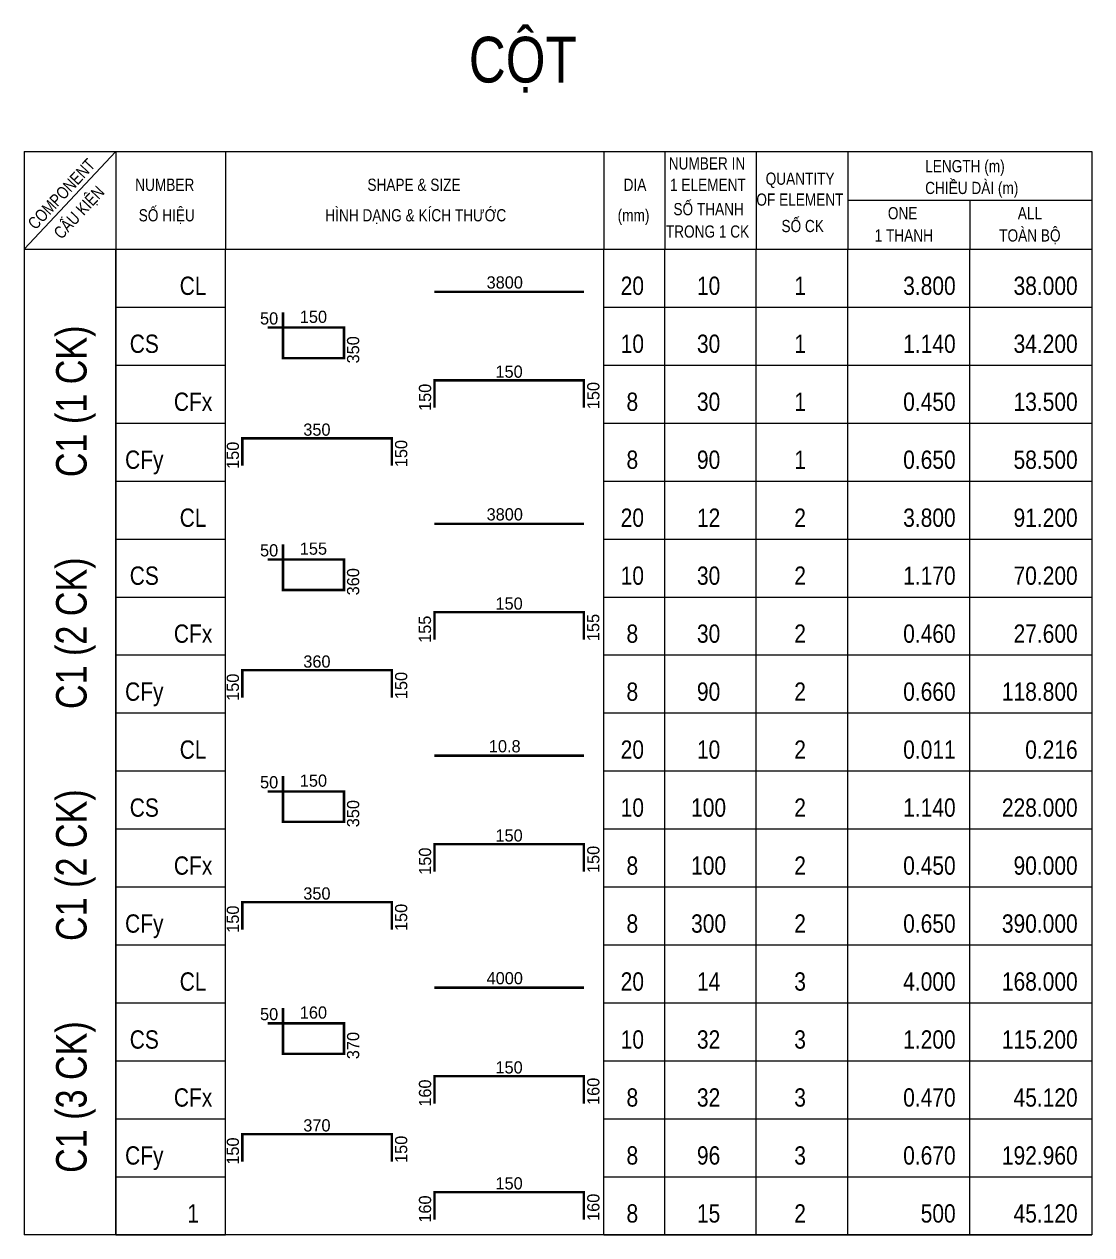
# Model space of a CAD drawing. Header units: millimetres. Extents: x 925681 to 1410834, y 71669 to 296428.
# Drawn here: x 1185683 to 1203183, y 234641 to 254477 of the extents above; entities that cross this region are included whole.
import ezdxf
from ezdxf.enums import TextEntityAlignment as Align

# ---------------------------------------------------------------- set-up
doc = ezdxf.new("R2010")
doc.units = ezdxf.units.MM
doc.header["$LTSCALE"] = 100
for name, color, linetype, lineweight in [('Ap0001_Statistic', 161, 'Continuous', 15), ('Ap0203_T', 243, 'Continuous', 35), ('Ap0310_PSS', 130, 'Continuous', 18), ('Ap0311_H', 8, 'Continuous', 15), ('Ap0314_Kh', 253, 'Continuous', 15), ('Ap0315_FL', 145, 'Continuous', 13)]:
    doc.layers.add(name, color=color, linetype=linetype, lineweight=lineweight)
doc.layers.add('THONGKE', color=161, linetype='Continuous')
doc.styles.add('Ap_Vni-helve', font='', dxfattribs={"width": 0.8, "height": 1})
doc.styles.add('RomanS', font='1.shx')
doc.styles.add('VN', font='')
doc.styles.get('Ap_Vni-helve').set_extended_font_data('VNI-Helve')
doc.styles.get('VN').set_extended_font_data('VNI-Helve-Condense')

# ---------------------------------------------------------------- blocks, each defined once
blk = doc.blocks.new('TENCOT')
at = {"layer": 'THONGKE', "color": 2, "style": 'Ap_Vni-helve', "width": 0.8, "flags": 8}
blk.add_attdef('TEXTCOLUMN', text='', height=500, rotation=90, dxfattribs=at).set_placement((4465, -1423), align=Align.CENTER)
blk = doc.blocks.new('*U974')
at = {"const_width": 40}
blk.add_lwpolyline([(6725, -700), (9175, -700)], dxfattribs=at)
at = {"layer": 'Ap0310_PSS'}
for p, q in [((0, 0), (0, -950)), ((1500, -950), (1500, 0)), ((1500, 0), (1500, -950)), ((3300, -950), (3300, 0)), ((9500, -950), (9500, 0)), ((10500, -950), (10500, 0)), ((12000, -950), (12000, 0)), ((13500, -950), (13500, 0)), ((15500, -950), (15500, 0)), ((17500, 0), (17500, -950))]:
    blk.add_line(p, q, dxfattribs=at)
at = {"layer": 'Ap0311_H'}
for p, q in [((1500, -950), (3300, -950)), ((9500, -950), (17500, -950))]:
    blk.add_line(p, q, dxfattribs=at)
at = {"style": 'VN'}
blk.add_attdef('SHT', text='', height=300, dxfattribs=at).set_placement((2768, -750), align=Align.CENTER)
at = {"style": 'RomanS', "flags": 8}
blk.add_attdef('D1', text='', height=200, rotation=360, dxfattribs=at).set_placement((7877, -545), align=Align.MIDDLE)
at = {"style": 'VN', "flags": 8}
for tag, p in [('PHI', (9968, -750)), ('SOTHANH', (11218, -750)), ('TST', (12718, -750))]:
    blk.add_attdef(tag, text='', height=300, dxfattribs=at).set_placement(p, align=Align.CENTER)
for tag, p in [('L', (15268, -750)), ('LTONG', (17268, -750))]:
    blk.add_attdef(tag, text='', height=300, dxfattribs=at).set_placement(p, align=Align.RIGHT)
blk = doc.blocks.new('*U999')
at = {"const_width": 40}
blk.add_lwpolyline([(3993, -335), (5243, -335), (5243, -835), (4243, -835), (4243, -85)], dxfattribs=at)
at = {"layer": 'Ap0310_PSS'}
for p, q in [((0, 0), (0, -950)), ((1500, -950), (1500, 0)), ((1500, 0), (1500, -950)), ((3300, -950), (3300, 0)), ((9500, -950), (9500, 0)), ((10500, -950), (10500, 0)), ((12000, -950), (12000, 0)), ((13500, -950), (13500, 0)), ((15500, -950), (15500, 0)), ((17500, 0), (17500, -950))]:
    blk.add_line(p, q, dxfattribs=at)
at = {"layer": 'Ap0311_H'}
for p, q in [((1500, -950), (3300, -950)), ((9500, -950), (17500, -950))]:
    blk.add_line(p, q, dxfattribs=at)
at = {"style": 'RomanS'}
blk.add_attdef('M', text='', height=200, dxfattribs=at).set_placement((4163, -285), align=Align.RIGHT)
blk.add_attdef('D1', text='', height=200, dxfattribs=at).set_placement((4741, -158), align=Align.MIDDLE)
at = {"style": 'VN'}
blk.add_attdef('SHT', text='', height=300, dxfattribs=at).set_placement((1968, -750), align=Align.CENTER)
at = {"style": 'RomanS', "flags": 1}
blk.add_attdef('F2', text='', height=200, rotation=90, dxfattribs=at).set_placement((4099, -714), align=Align.MIDDLE)
at = {"style": 'RomanS'}
blk.add_attdef('D2', text='', height=200, rotation=90, dxfattribs=at).set_placement((5391, -700), align=Align.MIDDLE)
at = {"style": 'VN', "flags": 8}
for tag, p in [('PHI', (9968, -750)), ('SOTHANH', (11218, -750)), ('TST', (12718, -750))]:
    blk.add_attdef(tag, text='', height=300, dxfattribs=at).set_placement(p, align=Align.CENTER)
for tag, p in [('L', (15268, -750)), ('LTONG', (17268, -750))]:
    blk.add_attdef(tag, text='', height=300, dxfattribs=at).set_placement(p, align=Align.RIGHT)
blk = doc.blocks.new('*U988')
at = {"const_width": 40}
blk.add_lwpolyline([(9175, -700), (9175, -250), (6725, -250), (6725, -700)], dxfattribs=at)
at = {"layer": 'Ap0310_PSS'}
for p, q in [((0, 0), (0, -950)), ((1500, -950), (1500, 0)), ((1500, 0), (1500, -950)), ((3300, -950), (3300, 0)), ((9500, -950), (9500, 0)), ((10500, -950), (10500, 0)), ((12000, -950), (12000, 0)), ((13500, -950), (13500, 0)), ((15500, -950), (15500, 0)), ((17500, 0), (17500, -950))]:
    blk.add_line(p, q, dxfattribs=at)
at = {"layer": 'Ap0311_H'}
for p, q in [((1500, -950), (3300, -950)), ((9500, -950), (17500, -950))]:
    blk.add_line(p, q, dxfattribs=at)
at = {"style": 'RomanS'}
blk.add_attdef('D2', text='', height=200, dxfattribs=at).set_placement((7948, -107), align=Align.MIDDLE)
for tag, p in [('D1', (6570, -529)), ('D3', (9329, -500))]:
    blk.add_attdef(tag, text='', height=200, rotation=90, dxfattribs=at).set_placement(p, align=Align.MIDDLE)
at = {"style": 'VN'}
blk.add_attdef('SHT', text='', height=300, dxfattribs=at).set_placement((2768, -750), align=Align.CENTER)
at = {"style": 'VN', "flags": 8}
for tag, p in [('PHI', (9968, -750)), ('SOTHANH', (11218, -750)), ('TST', (12718, -750))]:
    blk.add_attdef(tag, text='', height=300, dxfattribs=at).set_placement(p, align=Align.CENTER)
for tag, p in [('L', (15268, -750)), ('LTONG', (17268, -750))]:
    blk.add_attdef(tag, text='', height=300, dxfattribs=at).set_placement(p, align=Align.RIGHT)
blk = doc.blocks.new('*U989')
at = {"const_width": 40}
blk.add_lwpolyline([(6025, -700), (6025, -250), (3575, -250), (3575, -700)], dxfattribs=at)
at = {"layer": 'Ap0310_PSS'}
for p, q in [((0, 0), (0, -950)), ((1500, -950), (1500, 0)), ((1500, 0), (1500, -950)), ((3300, -950), (3300, 0)), ((9500, -950), (9500, 0)), ((10500, -950), (10500, 0)), ((12000, -950), (12000, 0)), ((13500, -950), (13500, 0)), ((15500, -950), (15500, 0)), ((17500, 0), (17500, -950))]:
    blk.add_line(p, q, dxfattribs=at)
at = {"layer": 'Ap0311_H'}
for p, q in [((1500, -950), (3300, -950)), ((9500, -950), (17500, -950))]:
    blk.add_line(p, q, dxfattribs=at)
at = {"style": 'RomanS'}
blk.add_attdef('D2', text='', height=200, dxfattribs=at).set_placement((4798, -107), align=Align.MIDDLE)
for tag, p in [('D1', (3420, -529)), ('D3', (6179, -500))]:
    blk.add_attdef(tag, text='', height=200, rotation=90, dxfattribs=at).set_placement(p, align=Align.MIDDLE)
at = {"style": 'VN'}
blk.add_attdef('SHT', text='', height=300, dxfattribs=at).set_placement((1968, -750), align=Align.CENTER)
at = {"style": 'VN', "flags": 8}
for tag, p in [('PHI', (9968, -750)), ('SOTHANH', (11218, -750)), ('TST', (12718, -750))]:
    blk.add_attdef(tag, text='', height=300, dxfattribs=at).set_placement(p, align=Align.CENTER)
for tag, p in [('L', (15268, -750)), ('LTONG', (17268, -750))]:
    blk.add_attdef(tag, text='', height=300, dxfattribs=at).set_placement(p, align=Align.RIGHT)
blk = doc.blocks.new('COC')
at = {"layer": 'Ap0310_PSS'}
for p, q in [((0, 1600), (17500, 1600)), ((0, 1600), (0, 0)), ((1500, 1600), (1500, 0)), ((3300, 1600), (3300, 0)), ((9500, 1600), (9500, 0)), ((10500, 1600), (10500, 0)), ((12000, 1600), (12000, 0)), ((13500, 1600), (13500, 0)), ((17500, 1600), (17500, 0)), ((13500, 800), (17500, 800)), ((15500, 800), (15500, 0)), ((0, 0), (17500, 0))]:
    blk.add_line(p, q, dxfattribs=at)
at = {"layer": 'Ap0315_FL'}
blk.add_line((1500, 1600), (0, 0), dxfattribs=at)
at = {"layer": 'Ap0203_T', "style": 'Ap_Vni-helve', "width": 0.8}
for s, p in [('COMPONENT', (186, 305)), ('CAÁU KIEÄN', (610, 149))]:
    blk.add_text(s, height=200, rotation=46.8476, dxfattribs=at).set_placement(p)
for s, p in [('NUMBER IN ', (10565, 1305)), ('LENGTH (m)', (14769, 1260)), ('QUANTITY', (12154, 1055)), ('NUMBER', (1820, 955)), ('SHAPE & SIZE', (5626, 955)), ('DIA', (9826, 955)), (' 1 ELEMENT', (10524, 955)), ('CHIEÀU DAØI (m)', (14769, 903)), ('SOÁ THANH ', (10642, 556)), (' OF ELEMENT', (11939, 712)), ('SOÁ HIEÄU', (1877, 455)), ('HÌNH DAÏNG & KÍCH THÖÔÙC', (4936, 455)), ('(mm)', (9728, 455)), ('ONE', (14157, 489)), ('ALL', (16287, 489)), ('SOÁ CK', (12413, 279)), (' TRONG 1 CK ', (10456, 189)), ('1 THANH', (13940, 125)), ('TOAØN BOÄ', (15982, 125))]:
    blk.add_text(s, height=200, dxfattribs=at).set_placement(p)

msp = doc.modelspace()

# ---------------------------------------------------------------- linework, layer by layer
at = {"layer": 'Ap0310_PSS'}
msp.add_line((1203182.5, 234641.4), (1185682.5, 234641.4), dxfattribs=at)

# ---------------------------------------------------------------- block references
at = {"color": 3, "lineweight": 80}
ref = msp.add_blockref('TENCOT', (1182239.9, 249721.4), dxfattribs=at)
ref.add_attrib('TEXTCOLUMN', 'C1 (1 CK)', dxfattribs={"layer": 'THONGKE', "color": 2, "height": 500, "rotation": 90, "style": 'Ap_Vni-helve', "width": 0.8}).set_placement((1186705.2, 248297.9), align=Align.CENTER)
ref = msp.add_blockref('TENCOT', (1182239.9, 245921.4), dxfattribs=at)
ref.add_attrib('TEXTCOLUMN', 'C1 (2 CK)', dxfattribs={"layer": 'THONGKE', "color": 2, "height": 500, "rotation": 90, "style": 'Ap_Vni-helve', "width": 0.8}).set_placement((1186705.2, 244497.9), align=Align.CENTER)
ref = msp.add_blockref('TENCOT', (1182239.9, 242121.4), dxfattribs=at)
ref.add_attrib('TEXTCOLUMN', 'C1 (2 CK)', dxfattribs={"layer": 'THONGKE', "color": 2, "height": 500, "rotation": 90, "style": 'Ap_Vni-helve', "width": 0.8}).set_placement((1186705.2, 240697.9), align=Align.CENTER)
ref = msp.add_blockref('TENCOT', (1182239.9, 238321.4), dxfattribs=at)
ref.add_attrib('TEXTCOLUMN', 'C1 (3 CK)', dxfattribs={"layer": 'THONGKE', "color": 2, "height": 500, "rotation": 90, "style": 'Ap_Vni-helve', "width": 0.8}).set_placement((1186705.2, 236897.9), align=Align.CENTER)
at = {"layer": 'Ap0001_Statistic', "lineweight": 80}
ref = msp.add_blockref('*U974', (1185682.5, 250791.4), dxfattribs=at)
ref.add_attrib('D1', '3800', dxfattribs={"layer": '0', "height": 200, "rotation": 360, "style": 'RomanS'}).set_placement((1193559.7, 250246.2), align=Align.MIDDLE)
ref.add_attrib('SHT', 'CL', dxfattribs={"layer": '0', "height": 300, "style": 'VN'}).set_placement((1188451, 250041.4), align=Align.CENTER)
ref.add_attrib('SOTHANH', '10', dxfattribs={"layer": '0', "height": 300, "style": 'VN'}).set_placement((1196901, 250041.4), align=Align.CENTER)
ref.add_attrib('PHI', '20', dxfattribs={"layer": '0', "height": 300, "style": 'VN'}).set_placement((1195651, 250041.4), align=Align.CENTER)
ref.add_attrib('TST', '1', dxfattribs={"layer": '0', "height": 300, "style": 'VN'}).set_placement((1198401, 250041.4), align=Align.CENTER)
ref.add_attrib('L', '3.800', dxfattribs={"layer": '0', "height": 300, "style": 'VN'}).set_placement((1200951, 250041.4), align=Align.RIGHT)
ref.add_attrib('LTONG', '38.000', dxfattribs={"layer": '0', "height": 300, "style": 'VN'}).set_placement((1202951, 250041.4), align=Align.RIGHT)
ref = msp.add_blockref('*U999', (1185682.5, 249841.4), dxfattribs=at)
ref.add_attrib('D1', '150', dxfattribs={"layer": '0', "height": 200, "style": 'RomanS'}).set_placement((1190423.4, 249683.2), align=Align.MIDDLE)
ref.add_attrib('D2', '350', dxfattribs={"layer": '0', "height": 200, "rotation": 90, "style": 'RomanS'}).set_placement((1191073.6, 249141.7), align=Align.MIDDLE)
ref.add_attrib('M', '50', dxfattribs={"layer": '0', "height": 200, "style": 'RomanS'}).set_placement((1189846, 249556.4), align=Align.RIGHT)
ref.add_attrib('SHT', 'CS', dxfattribs={"layer": '0', "height": 300, "style": 'VN'}).set_placement((1187651, 249091.4), align=Align.CENTER)
ref.add_attrib('SOTHANH', '30', dxfattribs={"layer": '0', "height": 300, "style": 'VN'}).set_placement((1196901, 249091.4), align=Align.CENTER)
ref.add_attrib('PHI', '10', dxfattribs={"layer": '0', "height": 300, "style": 'VN'}).set_placement((1195651, 249091.4), align=Align.CENTER)
ref.add_attrib('TST', '1', dxfattribs={"layer": '0', "height": 300, "style": 'VN'}).set_placement((1198401, 249091.4), align=Align.CENTER)
ref.add_attrib('L', '1.140', dxfattribs={"layer": '0', "height": 300, "style": 'VN'}).set_placement((1200951, 249091.4), align=Align.RIGHT)
ref.add_attrib('LTONG', '34.200', dxfattribs={"layer": '0', "height": 300, "style": 'VN'}).set_placement((1202951, 249091.4), align=Align.RIGHT)
ref = msp.add_blockref('*U988', (1185682.5, 248891.4), dxfattribs=at)
ref.add_attrib('D1', '150', dxfattribs={"layer": '0', "height": 200, "rotation": 90, "style": 'RomanS'}).set_placement((1192252.5, 248362.8), align=Align.MIDDLE)
ref.add_attrib('D2', '150', dxfattribs={"layer": '0', "height": 200, "style": 'RomanS'}).set_placement((1193630.6, 248784.4), align=Align.MIDDLE)
ref.add_attrib('D3', '150', dxfattribs={"layer": '0', "height": 200, "rotation": 90, "style": 'RomanS'}).set_placement((1195011.3, 248391.4), align=Align.MIDDLE)
ref.add_attrib('SHT', 'CFx', dxfattribs={"layer": '0', "height": 300, "style": 'VN'}).set_placement((1188451, 248141.4), align=Align.CENTER)
ref.add_attrib('SOTHANH', '30', dxfattribs={"layer": '0', "height": 300, "style": 'VN'}).set_placement((1196901, 248141.4), align=Align.CENTER)
ref.add_attrib('PHI', '8', dxfattribs={"layer": '0', "height": 300, "style": 'VN'}).set_placement((1195651, 248141.4), align=Align.CENTER)
ref.add_attrib('TST', '1', dxfattribs={"layer": '0', "height": 300, "style": 'VN'}).set_placement((1198401, 248141.4), align=Align.CENTER)
ref.add_attrib('L', '0.450', dxfattribs={"layer": '0', "height": 300, "style": 'VN'}).set_placement((1200951, 248141.4), align=Align.RIGHT)
ref.add_attrib('LTONG', '13.500', dxfattribs={"layer": '0', "height": 300, "style": 'VN'}).set_placement((1202951, 248141.4), align=Align.RIGHT)
ref = msp.add_blockref('*U989', (1185682.5, 247941.4), dxfattribs=at)
ref.add_attrib('D1', '150', dxfattribs={"layer": '0', "height": 200, "rotation": 90, "style": 'RomanS'}).set_placement((1189102.5, 247412.8), align=Align.MIDDLE)
ref.add_attrib('D2', '350', dxfattribs={"layer": '0', "height": 200, "style": 'RomanS'}).set_placement((1190480.6, 247834.4), align=Align.MIDDLE)
ref.add_attrib('D3', '150', dxfattribs={"layer": '0', "height": 200, "rotation": 90, "style": 'RomanS'}).set_placement((1191861.3, 247441.4), align=Align.MIDDLE)
ref.add_attrib('SHT', 'CFy', dxfattribs={"layer": '0', "height": 300, "style": 'VN'}).set_placement((1187651, 247191.4), align=Align.CENTER)
ref.add_attrib('SOTHANH', '90', dxfattribs={"layer": '0', "height": 300, "style": 'VN'}).set_placement((1196901, 247191.4), align=Align.CENTER)
ref.add_attrib('PHI', '8', dxfattribs={"layer": '0', "height": 300, "style": 'VN'}).set_placement((1195651, 247191.4), align=Align.CENTER)
ref.add_attrib('TST', '1', dxfattribs={"layer": '0', "height": 300, "style": 'VN'}).set_placement((1198401, 247191.4), align=Align.CENTER)
ref.add_attrib('L', '0.650', dxfattribs={"layer": '0', "height": 300, "style": 'VN'}).set_placement((1200951, 247191.4), align=Align.RIGHT)
ref.add_attrib('LTONG', '58.500', dxfattribs={"layer": '0', "height": 300, "style": 'VN'}).set_placement((1202951, 247191.4), align=Align.RIGHT)
ref = msp.add_blockref('*U974', (1185682.5, 246991.4), dxfattribs=at)
ref.add_attrib('D1', '3800', dxfattribs={"layer": '0', "height": 200, "rotation": 360, "style": 'RomanS'}).set_placement((1193559.7, 246446.2), align=Align.MIDDLE)
ref.add_attrib('SHT', 'CL', dxfattribs={"layer": '0', "height": 300, "style": 'VN'}).set_placement((1188451, 246241.4), align=Align.CENTER)
ref.add_attrib('SOTHANH', '12', dxfattribs={"layer": '0', "height": 300, "style": 'VN'}).set_placement((1196901, 246241.4), align=Align.CENTER)
ref.add_attrib('PHI', '20', dxfattribs={"layer": '0', "height": 300, "style": 'VN'}).set_placement((1195651, 246241.4), align=Align.CENTER)
ref.add_attrib('TST', '2', dxfattribs={"layer": '0', "height": 300, "style": 'VN'}).set_placement((1198401, 246241.4), align=Align.CENTER)
ref.add_attrib('L', '3.800', dxfattribs={"layer": '0', "height": 300, "style": 'VN'}).set_placement((1200951, 246241.4), align=Align.RIGHT)
ref.add_attrib('LTONG', '91.200', dxfattribs={"layer": '0', "height": 300, "style": 'VN'}).set_placement((1202951, 246241.4), align=Align.RIGHT)
ref = msp.add_blockref('*U999', (1185682.5, 246041.4), dxfattribs=at)
ref.add_attrib('D1', '155', dxfattribs={"layer": '0', "height": 200, "style": 'RomanS'}).set_placement((1190423.4, 245883.2), align=Align.MIDDLE)
ref.add_attrib('D2', '360', dxfattribs={"layer": '0', "height": 200, "rotation": 90, "style": 'RomanS'}).set_placement((1191073.6, 245341.7), align=Align.MIDDLE)
ref.add_attrib('M', '50', dxfattribs={"layer": '0', "height": 200, "style": 'RomanS'}).set_placement((1189846, 245756.4), align=Align.RIGHT)
ref.add_attrib('SHT', 'CS', dxfattribs={"layer": '0', "height": 300, "style": 'VN'}).set_placement((1187651, 245291.4), align=Align.CENTER)
ref.add_attrib('SOTHANH', '30', dxfattribs={"layer": '0', "height": 300, "style": 'VN'}).set_placement((1196901, 245291.4), align=Align.CENTER)
ref.add_attrib('PHI', '10', dxfattribs={"layer": '0', "height": 300, "style": 'VN'}).set_placement((1195651, 245291.4), align=Align.CENTER)
ref.add_attrib('TST', '2', dxfattribs={"layer": '0', "height": 300, "style": 'VN'}).set_placement((1198401, 245291.4), align=Align.CENTER)
ref.add_attrib('L', '1.170', dxfattribs={"layer": '0', "height": 300, "style": 'VN'}).set_placement((1200951, 245291.4), align=Align.RIGHT)
ref.add_attrib('LTONG', '70.200', dxfattribs={"layer": '0', "height": 300, "style": 'VN'}).set_placement((1202951, 245291.4), align=Align.RIGHT)
ref = msp.add_blockref('*U988', (1185682.5, 245091.4), dxfattribs=at)
ref.add_attrib('D1', '155', dxfattribs={"layer": '0', "height": 200, "rotation": 90, "style": 'RomanS'}).set_placement((1192252.5, 244562.8), align=Align.MIDDLE)
ref.add_attrib('D2', '150', dxfattribs={"layer": '0', "height": 200, "style": 'RomanS'}).set_placement((1193630.6, 244984.4), align=Align.MIDDLE)
ref.add_attrib('D3', '155', dxfattribs={"layer": '0', "height": 200, "rotation": 90, "style": 'RomanS'}).set_placement((1195011.3, 244591.4), align=Align.MIDDLE)
ref.add_attrib('SHT', 'CFx', dxfattribs={"layer": '0', "height": 300, "style": 'VN'}).set_placement((1188451, 244341.4), align=Align.CENTER)
ref.add_attrib('SOTHANH', '30', dxfattribs={"layer": '0', "height": 300, "style": 'VN'}).set_placement((1196901, 244341.4), align=Align.CENTER)
ref.add_attrib('PHI', '8', dxfattribs={"layer": '0', "height": 300, "style": 'VN'}).set_placement((1195651, 244341.4), align=Align.CENTER)
ref.add_attrib('TST', '2', dxfattribs={"layer": '0', "height": 300, "style": 'VN'}).set_placement((1198401, 244341.4), align=Align.CENTER)
ref.add_attrib('L', '0.460', dxfattribs={"layer": '0', "height": 300, "style": 'VN'}).set_placement((1200951, 244341.4), align=Align.RIGHT)
ref.add_attrib('LTONG', '27.600', dxfattribs={"layer": '0', "height": 300, "style": 'VN'}).set_placement((1202951, 244341.4), align=Align.RIGHT)
ref = msp.add_blockref('*U989', (1185682.5, 244141.4), dxfattribs=at)
ref.add_attrib('D1', '150', dxfattribs={"layer": '0', "height": 200, "rotation": 90, "style": 'RomanS'}).set_placement((1189102.5, 243612.8), align=Align.MIDDLE)
ref.add_attrib('D2', '360', dxfattribs={"layer": '0', "height": 200, "style": 'RomanS'}).set_placement((1190480.6, 244034.4), align=Align.MIDDLE)
ref.add_attrib('D3', '150', dxfattribs={"layer": '0', "height": 200, "rotation": 90, "style": 'RomanS'}).set_placement((1191861.3, 243641.4), align=Align.MIDDLE)
ref.add_attrib('SHT', 'CFy', dxfattribs={"layer": '0', "height": 300, "style": 'VN'}).set_placement((1187651, 243391.4), align=Align.CENTER)
ref.add_attrib('SOTHANH', '90', dxfattribs={"layer": '0', "height": 300, "style": 'VN'}).set_placement((1196901, 243391.4), align=Align.CENTER)
ref.add_attrib('PHI', '8', dxfattribs={"layer": '0', "height": 300, "style": 'VN'}).set_placement((1195651, 243391.4), align=Align.CENTER)
ref.add_attrib('TST', '2', dxfattribs={"layer": '0', "height": 300, "style": 'VN'}).set_placement((1198401, 243391.4), align=Align.CENTER)
ref.add_attrib('L', '0.660', dxfattribs={"layer": '0', "height": 300, "style": 'VN'}).set_placement((1200951, 243391.4), align=Align.RIGHT)
ref.add_attrib('LTONG', '118.800', dxfattribs={"layer": '0', "height": 300, "style": 'VN'}).set_placement((1202951, 243391.4), align=Align.RIGHT)
ref = msp.add_blockref('*U974', (1185682.5, 243191.4), dxfattribs=at)
ref.add_attrib('D1', '10.8', dxfattribs={"layer": '0', "height": 200, "rotation": 360, "style": 'RomanS'}).set_placement((1193559.7, 242646.2), align=Align.MIDDLE)
ref.add_attrib('SHT', 'CL', dxfattribs={"layer": '0', "height": 300, "style": 'VN'}).set_placement((1188451, 242441.4), align=Align.CENTER)
ref.add_attrib('SOTHANH', '10', dxfattribs={"layer": '0', "height": 300, "style": 'VN'}).set_placement((1196901, 242441.4), align=Align.CENTER)
ref.add_attrib('PHI', '20', dxfattribs={"layer": '0', "height": 300, "style": 'VN'}).set_placement((1195651, 242441.4), align=Align.CENTER)
ref.add_attrib('TST', '2', dxfattribs={"layer": '0', "height": 300, "style": 'VN'}).set_placement((1198401, 242441.4), align=Align.CENTER)
ref.add_attrib('L', '0.011', dxfattribs={"layer": '0', "height": 300, "style": 'VN'}).set_placement((1200951, 242441.4), align=Align.RIGHT)
ref.add_attrib('LTONG', '0.216', dxfattribs={"layer": '0', "height": 300, "style": 'VN'}).set_placement((1202951, 242441.4), align=Align.RIGHT)
ref = msp.add_blockref('*U999', (1185682.5, 242241.4), dxfattribs=at)
ref.add_attrib('D1', '150', dxfattribs={"layer": '0', "height": 200, "style": 'RomanS'}).set_placement((1190423.4, 242083.2), align=Align.MIDDLE)
ref.add_attrib('D2', '350', dxfattribs={"layer": '0', "height": 200, "rotation": 90, "style": 'RomanS'}).set_placement((1191073.6, 241541.7), align=Align.MIDDLE)
ref.add_attrib('M', '50', dxfattribs={"layer": '0', "height": 200, "style": 'RomanS'}).set_placement((1189846, 241956.4), align=Align.RIGHT)
ref.add_attrib('SHT', 'CS', dxfattribs={"layer": '0', "height": 300, "style": 'VN'}).set_placement((1187651, 241491.4), align=Align.CENTER)
ref.add_attrib('SOTHANH', '100', dxfattribs={"layer": '0', "height": 300, "style": 'VN'}).set_placement((1196901, 241491.4), align=Align.CENTER)
ref.add_attrib('PHI', '10', dxfattribs={"layer": '0', "height": 300, "style": 'VN'}).set_placement((1195651, 241491.4), align=Align.CENTER)
ref.add_attrib('TST', '2', dxfattribs={"layer": '0', "height": 300, "style": 'VN'}).set_placement((1198401, 241491.4), align=Align.CENTER)
ref.add_attrib('L', '1.140', dxfattribs={"layer": '0', "height": 300, "style": 'VN'}).set_placement((1200951, 241491.4), align=Align.RIGHT)
ref.add_attrib('LTONG', '228.000', dxfattribs={"layer": '0', "height": 300, "style": 'VN'}).set_placement((1202951, 241491.4), align=Align.RIGHT)
ref = msp.add_blockref('*U988', (1185682.5, 241291.4), dxfattribs=at)
ref.add_attrib('D1', '150', dxfattribs={"layer": '0', "height": 200, "rotation": 90, "style": 'RomanS'}).set_placement((1192252.5, 240762.8), align=Align.MIDDLE)
ref.add_attrib('D2', '150', dxfattribs={"layer": '0', "height": 200, "style": 'RomanS'}).set_placement((1193630.6, 241184.4), align=Align.MIDDLE)
ref.add_attrib('D3', '150', dxfattribs={"layer": '0', "height": 200, "rotation": 90, "style": 'RomanS'}).set_placement((1195011.3, 240791.4), align=Align.MIDDLE)
ref.add_attrib('SHT', 'CFx', dxfattribs={"layer": '0', "height": 300, "style": 'VN'}).set_placement((1188451, 240541.4), align=Align.CENTER)
ref.add_attrib('SOTHANH', '100', dxfattribs={"layer": '0', "height": 300, "style": 'VN'}).set_placement((1196901, 240541.4), align=Align.CENTER)
ref.add_attrib('PHI', '8', dxfattribs={"layer": '0', "height": 300, "style": 'VN'}).set_placement((1195651, 240541.4), align=Align.CENTER)
ref.add_attrib('TST', '2', dxfattribs={"layer": '0', "height": 300, "style": 'VN'}).set_placement((1198401, 240541.4), align=Align.CENTER)
ref.add_attrib('L', '0.450', dxfattribs={"layer": '0', "height": 300, "style": 'VN'}).set_placement((1200951, 240541.4), align=Align.RIGHT)
ref.add_attrib('LTONG', '90.000', dxfattribs={"layer": '0', "height": 300, "style": 'VN'}).set_placement((1202951, 240541.4), align=Align.RIGHT)
ref = msp.add_blockref('*U989', (1185682.5, 240341.4), dxfattribs=at)
ref.add_attrib('D1', '150', dxfattribs={"layer": '0', "height": 200, "rotation": 90, "style": 'RomanS'}).set_placement((1189102.5, 239812.8), align=Align.MIDDLE)
ref.add_attrib('D2', '350', dxfattribs={"layer": '0', "height": 200, "style": 'RomanS'}).set_placement((1190480.6, 240234.4), align=Align.MIDDLE)
ref.add_attrib('D3', '150', dxfattribs={"layer": '0', "height": 200, "rotation": 90, "style": 'RomanS'}).set_placement((1191861.3, 239841.4), align=Align.MIDDLE)
ref.add_attrib('SHT', 'CFy', dxfattribs={"layer": '0', "height": 300, "style": 'VN'}).set_placement((1187651, 239591.4), align=Align.CENTER)
ref.add_attrib('SOTHANH', '300', dxfattribs={"layer": '0', "height": 300, "style": 'VN'}).set_placement((1196901, 239591.4), align=Align.CENTER)
ref.add_attrib('PHI', '8', dxfattribs={"layer": '0', "height": 300, "style": 'VN'}).set_placement((1195651, 239591.4), align=Align.CENTER)
ref.add_attrib('TST', '2', dxfattribs={"layer": '0', "height": 300, "style": 'VN'}).set_placement((1198401, 239591.4), align=Align.CENTER)
ref.add_attrib('L', '0.650', dxfattribs={"layer": '0', "height": 300, "style": 'VN'}).set_placement((1200951, 239591.4), align=Align.RIGHT)
ref.add_attrib('LTONG', '390.000', dxfattribs={"layer": '0', "height": 300, "style": 'VN'}).set_placement((1202951, 239591.4), align=Align.RIGHT)
ref = msp.add_blockref('*U974', (1185682.5, 239391.4), dxfattribs=at)
ref.add_attrib('D1', '4000', dxfattribs={"layer": '0', "height": 200, "rotation": 360, "style": 'RomanS'}).set_placement((1193559.7, 238846.2), align=Align.MIDDLE)
ref.add_attrib('SHT', 'CL', dxfattribs={"layer": '0', "height": 300, "style": 'VN'}).set_placement((1188451, 238641.4), align=Align.CENTER)
ref.add_attrib('SOTHANH', '14', dxfattribs={"layer": '0', "height": 300, "style": 'VN'}).set_placement((1196901, 238641.4), align=Align.CENTER)
ref.add_attrib('PHI', '20', dxfattribs={"layer": '0', "height": 300, "style": 'VN'}).set_placement((1195651, 238641.4), align=Align.CENTER)
ref.add_attrib('TST', '3', dxfattribs={"layer": '0', "height": 300, "style": 'VN'}).set_placement((1198401, 238641.4), align=Align.CENTER)
ref.add_attrib('L', '4.000', dxfattribs={"layer": '0', "height": 300, "style": 'VN'}).set_placement((1200951, 238641.4), align=Align.RIGHT)
ref.add_attrib('LTONG', '168.000', dxfattribs={"layer": '0', "height": 300, "style": 'VN'}).set_placement((1202951, 238641.4), align=Align.RIGHT)
ref = msp.add_blockref('*U999', (1185682.5, 238441.4), dxfattribs=at)
ref.add_attrib('D1', '160', dxfattribs={"layer": '0', "height": 200, "style": 'RomanS'}).set_placement((1190423.4, 238283.2), align=Align.MIDDLE)
ref.add_attrib('D2', '370', dxfattribs={"layer": '0', "height": 200, "rotation": 90, "style": 'RomanS'}).set_placement((1191073.6, 237741.7), align=Align.MIDDLE)
ref.add_attrib('M', '50', dxfattribs={"layer": '0', "height": 200, "style": 'RomanS'}).set_placement((1189846, 238156.4), align=Align.RIGHT)
ref.add_attrib('SHT', 'CS', dxfattribs={"layer": '0', "height": 300, "style": 'VN'}).set_placement((1187651, 237691.4), align=Align.CENTER)
ref.add_attrib('SOTHANH', '32', dxfattribs={"layer": '0', "height": 300, "style": 'VN'}).set_placement((1196901, 237691.4), align=Align.CENTER)
ref.add_attrib('PHI', '10', dxfattribs={"layer": '0', "height": 300, "style": 'VN'}).set_placement((1195651, 237691.4), align=Align.CENTER)
ref.add_attrib('TST', '3', dxfattribs={"layer": '0', "height": 300, "style": 'VN'}).set_placement((1198401, 237691.4), align=Align.CENTER)
ref.add_attrib('L', '1.200', dxfattribs={"layer": '0', "height": 300, "style": 'VN'}).set_placement((1200951, 237691.4), align=Align.RIGHT)
ref.add_attrib('LTONG', '115.200', dxfattribs={"layer": '0', "height": 300, "style": 'VN'}).set_placement((1202951, 237691.4), align=Align.RIGHT)
ref = msp.add_blockref('*U988', (1185682.5, 237491.4), dxfattribs=at)
ref.add_attrib('D1', '160', dxfattribs={"layer": '0', "height": 200, "rotation": 90, "style": 'RomanS'}).set_placement((1192252.5, 236962.8), align=Align.MIDDLE)
ref.add_attrib('D2', '150', dxfattribs={"layer": '0', "height": 200, "style": 'RomanS'}).set_placement((1193630.6, 237384.4), align=Align.MIDDLE)
ref.add_attrib('D3', '160', dxfattribs={"layer": '0', "height": 200, "rotation": 90, "style": 'RomanS'}).set_placement((1195011.3, 236991.4), align=Align.MIDDLE)
ref.add_attrib('SHT', 'CFx', dxfattribs={"layer": '0', "height": 300, "style": 'VN'}).set_placement((1188451, 236741.4), align=Align.CENTER)
ref.add_attrib('SOTHANH', '32', dxfattribs={"layer": '0', "height": 300, "style": 'VN'}).set_placement((1196901, 236741.4), align=Align.CENTER)
ref.add_attrib('PHI', '8', dxfattribs={"layer": '0', "height": 300, "style": 'VN'}).set_placement((1195651, 236741.4), align=Align.CENTER)
ref.add_attrib('TST', '3', dxfattribs={"layer": '0', "height": 300, "style": 'VN'}).set_placement((1198401, 236741.4), align=Align.CENTER)
ref.add_attrib('L', '0.470', dxfattribs={"layer": '0', "height": 300, "style": 'VN'}).set_placement((1200951, 236741.4), align=Align.RIGHT)
ref.add_attrib('LTONG', '45.120', dxfattribs={"layer": '0', "height": 300, "style": 'VN'}).set_placement((1202951, 236741.4), align=Align.RIGHT)
ref = msp.add_blockref('*U989', (1185682.5, 236541.4), dxfattribs=at)
ref.add_attrib('D1', '150', dxfattribs={"layer": '0', "height": 200, "rotation": 90, "style": 'RomanS'}).set_placement((1189102.5, 236012.8), align=Align.MIDDLE)
ref.add_attrib('D2', '370', dxfattribs={"layer": '0', "height": 200, "style": 'RomanS'}).set_placement((1190480.6, 236434.4), align=Align.MIDDLE)
ref.add_attrib('D3', '150', dxfattribs={"layer": '0', "height": 200, "rotation": 90, "style": 'RomanS'}).set_placement((1191861.3, 236041.4), align=Align.MIDDLE)
ref.add_attrib('SHT', 'CFy', dxfattribs={"layer": '0', "height": 300, "style": 'VN'}).set_placement((1187651, 235791.4), align=Align.CENTER)
ref.add_attrib('SOTHANH', '96', dxfattribs={"layer": '0', "height": 300, "style": 'VN'}).set_placement((1196901, 235791.4), align=Align.CENTER)
ref.add_attrib('PHI', '8', dxfattribs={"layer": '0', "height": 300, "style": 'VN'}).set_placement((1195651, 235791.4), align=Align.CENTER)
ref.add_attrib('TST', '3', dxfattribs={"layer": '0', "height": 300, "style": 'VN'}).set_placement((1198401, 235791.4), align=Align.CENTER)
ref.add_attrib('L', '0.670', dxfattribs={"layer": '0', "height": 300, "style": 'VN'}).set_placement((1200951, 235791.4), align=Align.RIGHT)
ref.add_attrib('LTONG', '192.960', dxfattribs={"layer": '0', "height": 300, "style": 'VN'}).set_placement((1202951, 235791.4), align=Align.RIGHT)
ref = msp.add_blockref('*U988', (1185682.5, 235591.4), dxfattribs=at)
ref.add_attrib('D1', '160', dxfattribs={"layer": '0', "height": 200, "rotation": 90, "style": 'RomanS'}).set_placement((1192252.5, 235062.8), align=Align.MIDDLE)
ref.add_attrib('D2', '150', dxfattribs={"layer": '0', "height": 200, "style": 'RomanS'}).set_placement((1193630.6, 235484.4), align=Align.MIDDLE)
ref.add_attrib('D3', '160', dxfattribs={"layer": '0', "height": 200, "rotation": 90, "style": 'RomanS'}).set_placement((1195011.3, 235091.4), align=Align.MIDDLE)
ref.add_attrib('SHT', '1', dxfattribs={"layer": '0', "height": 300, "style": 'VN'}).set_placement((1188451, 234841.4), align=Align.CENTER)
ref.add_attrib('SOTHANH', '15', dxfattribs={"layer": '0', "height": 300, "style": 'VN'}).set_placement((1196901, 234841.4), align=Align.CENTER)
ref.add_attrib('PHI', '8', dxfattribs={"layer": '0', "height": 300, "style": 'VN'}).set_placement((1195651, 234841.4), align=Align.CENTER)
ref.add_attrib('TST', '2', dxfattribs={"layer": '0', "height": 300, "style": 'VN'}).set_placement((1198401, 234841.4), align=Align.CENTER)
ref.add_attrib('L', '500', dxfattribs={"layer": '0', "height": 300, "style": 'VN'}).set_placement((1200951, 234841.4), align=Align.RIGHT)
ref.add_attrib('LTONG', '45.120', dxfattribs={"layer": '0', "height": 300, "style": 'VN'}).set_placement((1202951, 234841.4), align=Align.RIGHT)
at = {"layer": 'Ap0310_PSS'}
msp.add_blockref('COC', (1185682.5, 250791.4), dxfattribs=at)

# ---------------------------------------------------------------- texts
at = {"layer": 'Ap0314_Kh', "style": 'Ap_Vni-helve', "width": 0.8}
msp.add_text('COÄT', height=750, rotation=360, dxfattribs=at).set_placement((1193855.1, 253521.5), align=Align.CENTER)

doc.saveas('drawing.dxf')
